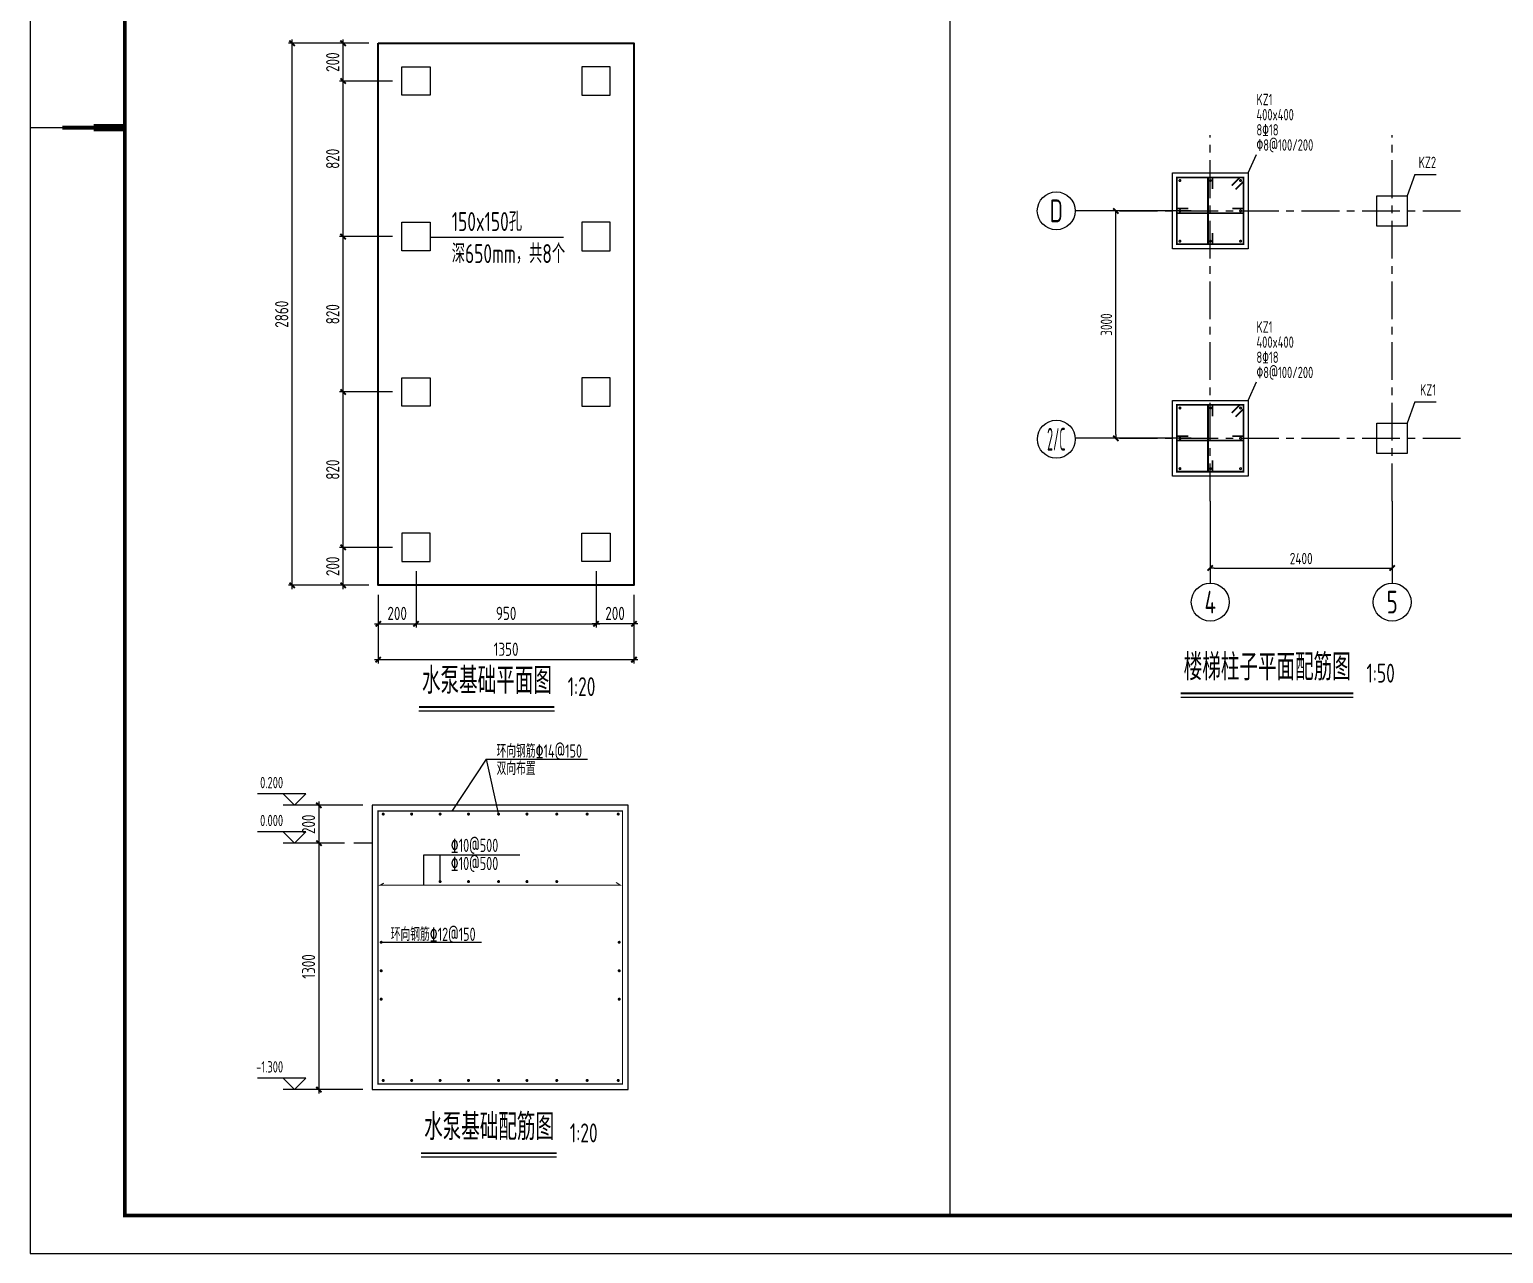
# Model space of a CAD drawing. Extents: x 665703 to 1047784, y -160603 to 92239.
# Drawn here: x 765020 to 803922, y -160586 to -128295 of the extents above; entities that cross this region are included whole.
import ezdxf
from ezdxf.enums import TextEntityAlignment as Align

# ---------------------------------------------------------------- set-up
doc = ezdxf.new("R2010")
doc.units = 0
doc.header["$LTSCALE"] = 800
doc.linetypes.add('CENTER', pattern=[2, 1.25, -0.25, 0.25, -0.25])
doc.layers.get('0').update_dxf_attribs({"linetype": 'CONTINUOUS'})
doc.layers.get('Defpoints').update_dxf_attribs({"linetype": 'CONTINUOUS'})
for name, color, linetype in [('AXIS', 4, 'CENTER'), ('DIM', 2, 'CONTINUOUS'), ('HATCH', 254, 'CONTINUOUS'), ('NUM', 7, 'CONTINUOUS'), ('REIN', 1, 'CONTINUOUS'), ('TEXT', 7, 'CONTINUOUS'), ('THIN', 7, 'CONTINUOUS'), ('TK', 7, 'CONTINUOUS'), ('柱', 2, 'CONTINUOUS'), ('水平钢筋', 7, 'CONTINUOUS'), ('粗线', 1, 'CONTINUOUS'), ('细线', 7, 'CONTINUOUS')]:
    doc.layers.add(name, color=color, linetype=linetype)
doc.layers.add('实体线', color=3, linetype='CONTINUOUS', lineweight=35)
doc.styles.add('TSSD_Axis', font='tssdeng.shx', dxfattribs={"width": 0.7, "bigfont": 'tssdchn.shx'})
doc.styles.add('TSSD_Dimension', font='Tssdeng.shx', dxfattribs={"width": 0.75, "bigfont": 'hztxt.shx'})
doc.styles.add('TSSD_Label', font='Tssdeng.shx', dxfattribs={"width": 0.7, "bigfont": 'hztxt.shx'})
doc.styles.add('TSSD_Norm', font='Tssdeng.shx', dxfattribs={"bigfont": 'hztxt.shx'})
doc.dimstyles.new('TSSD_20_100', dxfattribs={"dimtxt": 350, "dimasz": 100, "dimexe": 100, "dimexo": 250, "dimgap": 100, "dimtad": 1, "dimdec": 0, "dimlfac": 0.2, "dimzin": 0, "dimdsep": 46, "dimtxsty": 'TSSD_Dimension', "dimblk": 'ARCHTICK', "dimcen": 0, "dimdle": 100, "dimclrt": 7, "dimadec": 0, "dimazin": 0, "dimtfac": 1, "dimtdec": 0, "dimtix": 1, "dimtmove": 2, "dimatfit": 3, "dimldrblk": 'ARCHTICK', "dimfxl": 0, "dimtolj": 1, "dimtzin": 0, "dimarcsym": 0})
doc.dimstyles.new('TSSD_50_100', dxfattribs={"dimtxt": 300, "dimasz": 100, "dimexe": 100, "dimexo": 100, "dimgap": 100, "dimtad": 1, "dimdec": 0, "dimlfac": 0.5, "dimzin": 0, "dimdsep": 46, "dimtxsty": 'TSSD_Dimension', "dimblk": '_tsdbk', "dimcen": 0, "dimdle": 100, "dimclrt": 7, "dimadec": 0, "dimazin": 0, "dimtfac": 1, "dimtdec": 0, "dimtix": 1, "dimtmove": 2, "dimatfit": 3, "dimldrblk": '_tsdbk', "dimfxl": 0, "dimtolj": 1, "dimtzin": 0, "dimarcsym": 0})

# ---------------------------------------------------------------- blocks, each defined once
blk = doc.blocks.new('ts_axno')
at = {"color": 0, "linetype": 'ByBlock', "lineweight": -2}
blk.add_circle((0, 0), 0.5, dxfattribs=at)
at = {"color": 0, "linetype": 'ByBlock', "lineweight": -2, "style": 'TSSD_Axis', "width": 0.7}
blk.add_attdef('A', text='', height=0.6, dxfattribs=at).set_placement((0, 0), align=Align.MIDDLE_CENTER)
blk = doc.blocks.new('_tsdbk')
blk.add_line((-1, 0), (0, 0))
blk.add_lwpolyline([(-0.7, -0.7, 0.5, 0.5, 0), (0.7, 0.7, 0.5, 0.5, 0)], format="xyseb")
blk = doc.blocks.new('*D636')
at = {"layer": 'Defpoints', "color": 0, "transparency": 16777216}
for p in [(775195, -133080), (777287, -133080), (777287, -139080)]:
    blk.add_point(p, dxfattribs=at)
at = {"layer": 'DIM', "color": 0, "lineweight": -2, "transparency": 16777216}
for p, q in [((777187, -133080), (775095, -133080)), ((775195, -138980), (775195, -133180)), ((777187, -139080), (775095, -139080))]:
    blk.add_line(p, q, dxfattribs=at)
at = {"layer": 'DIM', "color": 0, "lineweight": -2, "transparency": 16777216, "xscale": 100, "yscale": 100, "zscale": 100}
for p, rotation in [((775195, -133080), 90), ((775195, -139080), 270)]:
    blk.add_blockref('_tsdbk', p, dxfattribs=dict(at, rotation=rotation))
at = {"layer": 'DIM', "color": 7, "transparency": 16777216, "insert": (774945, -136080), "char_height": 300, "attachment_point": 5, "rotation": 90, "style": 'TSSD_Dimension'}
blk.add_mtext('\\A1;3000', dxfattribs=at)
blk = doc.blocks.new('*D637')
at = {"layer": 'Defpoints', "color": 0, "transparency": 16777216}
for p in [(777687, -140741), (782487, -140741), (782487, -142502)]:
    blk.add_point(p, dxfattribs=at)
at = {"layer": 'DIM', "color": 0, "lineweight": -2, "transparency": 16777216}
for p, q in [((777687, -140841), (777687, -142602)), ((782487, -140841), (782487, -142602)), ((777787, -142502), (782387, -142502))]:
    blk.add_line(p, q, dxfattribs=at)
at = {"layer": 'DIM', "color": 0, "lineweight": -2, "transparency": 16777216, "xscale": 100, "yscale": 100, "zscale": 100, "rotation": 180}
blk.add_blockref('_tsdbk', (777687, -142502), dxfattribs=at)
at = {"layer": 'DIM', "color": 0, "lineweight": -2, "transparency": 16777216, "xscale": 100, "yscale": 100, "zscale": 100}
blk.add_blockref('_tsdbk', (782487, -142502), dxfattribs=at)
at = {"layer": 'DIM', "color": 7, "transparency": 16777216, "insert": (780087, -142252), "char_height": 300, "attachment_point": 5, "style": 'TSSD_Dimension'}
blk.add_mtext('\\A1;2400', dxfattribs=at)
blk = doc.blocks.new('_ArchTick')
at = {"color": 0, "const_width": 0.5}
blk.add_lwpolyline([(-0.71, -0.71), (0.71, 0.71)], dxfattribs=at)
blk = doc.blocks.new('*D986')
at = {"layer": 'Defpoints', "color": 0, "transparency": 16777216}
for p in [(263429, -250048), (264980, -250048), (264355, -251048)]:
    blk.add_point(p, dxfattribs=at)
at = {"layer": 'DIM', "color": 0, "lineweight": -2, "transparency": 16777216}
for p, q in [((264730, -250048), (263329, -250048)), ((263429, -251148), (263429, -249948)), ((264105, -251048), (263329, -251048))]:
    blk.add_line(p, q, dxfattribs=at)
at = {"layer": 'DIM', "color": 0, "lineweight": -2, "transparency": 16777216, "xscale": 100, "yscale": 100, "zscale": 100}
for p, rotation in [((263429, -250048), 90), ((263429, -251048), 270)]:
    blk.add_blockref('_ArchTick', p, dxfattribs=dict(at, rotation=rotation))
at = {"layer": 'DIM', "color": 7, "transparency": 16777216, "insert": (263154, -250548), "char_height": 350, "attachment_point": 5, "rotation": 90, "style": 'TSSD_Dimension'}
blk.add_mtext('\\A1;200', dxfattribs=at)
blk = doc.blocks.new('*D987')
at = {"layer": 'Defpoints', "color": 0, "transparency": 16777216}
for p in [(263429, -245948), (264980, -245948), (264980, -250048)]:
    blk.add_point(p, dxfattribs=at)
at = {"layer": 'DIM', "color": 0, "lineweight": -2, "transparency": 16777216}
for p, q in [((263429, -250148), (263429, -245848)), ((264730, -245948), (263329, -245948)), ((264730, -250048), (263329, -250048))]:
    blk.add_line(p, q, dxfattribs=at)
at = {"layer": 'DIM', "color": 0, "lineweight": -2, "transparency": 16777216, "xscale": 100, "yscale": 100, "zscale": 100}
for p, rotation in [((263429, -245948), 90), ((263429, -250048), 270)]:
    blk.add_blockref('_ArchTick', p, dxfattribs=dict(at, rotation=rotation))
at = {"layer": 'DIM', "color": 7, "transparency": 16777216, "insert": (263154, -247998), "char_height": 350, "attachment_point": 5, "rotation": 90, "style": 'TSSD_Dimension'}
blk.add_mtext('\\A1;820', dxfattribs=at)
blk = doc.blocks.new('*D988')
at = {"layer": 'Defpoints', "color": 0, "transparency": 16777216}
for p in [(263429, -241848), (264980, -241848), (264980, -245948)]:
    blk.add_point(p, dxfattribs=at)
at = {"layer": 'DIM', "color": 0, "lineweight": -2, "transparency": 16777216}
for p, q in [((264730, -241848), (263329, -241848)), ((263429, -246048), (263429, -241748)), ((264730, -245948), (263329, -245948))]:
    blk.add_line(p, q, dxfattribs=at)
at = {"layer": 'DIM', "color": 0, "lineweight": -2, "transparency": 16777216, "xscale": 100, "yscale": 100, "zscale": 100}
for p, rotation in [((263429, -241848), 90), ((263429, -245948), 270)]:
    blk.add_blockref('_ArchTick', p, dxfattribs=dict(at, rotation=rotation))
at = {"layer": 'DIM', "color": 7, "transparency": 16777216, "insert": (263154, -243898), "char_height": 350, "attachment_point": 5, "rotation": 90, "style": 'TSSD_Dimension'}
blk.add_mtext('\\A1;820', dxfattribs=at)
blk = doc.blocks.new('*D989')
at = {"layer": 'Defpoints', "color": 0, "transparency": 16777216}
for p in [(263429, -237748), (264980, -237748), (264980, -241848)]:
    blk.add_point(p, dxfattribs=at)
at = {"layer": 'DIM', "color": 0, "lineweight": -2, "transparency": 16777216}
for p, q in [((263429, -241948), (263429, -237648)), ((264730, -237748), (263329, -237748)), ((264730, -241848), (263329, -241848))]:
    blk.add_line(p, q, dxfattribs=at)
at = {"layer": 'DIM', "color": 0, "lineweight": -2, "transparency": 16777216, "xscale": 100, "yscale": 100, "zscale": 100}
for p, rotation in [((263429, -237748), 90), ((263429, -241848), 270)]:
    blk.add_blockref('_ArchTick', p, dxfattribs=dict(at, rotation=rotation))
at = {"layer": 'DIM', "color": 7, "transparency": 16777216, "insert": (263154, -239798), "char_height": 350, "attachment_point": 5, "rotation": 90, "style": 'TSSD_Dimension'}
blk.add_mtext('\\A1;820', dxfattribs=at)
blk = doc.blocks.new('*D990')
at = {"layer": 'Defpoints', "color": 0, "transparency": 16777216}
for p in [(263429, -236748), (264355, -236748), (264980, -237748)]:
    blk.add_point(p, dxfattribs=at)
at = {"layer": 'DIM', "color": 0, "lineweight": -2, "transparency": 16777216}
for p, q in [((264105, -236748), (263329, -236748)), ((263429, -237848), (263429, -236648)), ((264730, -237748), (263329, -237748))]:
    blk.add_line(p, q, dxfattribs=at)
at = {"layer": 'DIM', "color": 0, "lineweight": -2, "transparency": 16777216, "xscale": 100, "yscale": 100, "zscale": 100}
for p, rotation in [((263429, -236748), 90), ((263429, -237748), 270)]:
    blk.add_blockref('_ArchTick', p, dxfattribs=dict(at, rotation=rotation))
at = {"layer": 'DIM', "color": 7, "transparency": 16777216, "insert": (263154, -237248), "char_height": 350, "attachment_point": 5, "rotation": 90, "style": 'TSSD_Dimension'}
blk.add_mtext('\\A1;200', dxfattribs=at)
blk = doc.blocks.new('*D991')
at = {"layer": 'Defpoints', "color": 0, "transparency": 16777216}
for p in [(265355, -250423), (264355, -251048), (265355, -252066)]:
    blk.add_point(p, dxfattribs=at)
at = {"layer": 'DIM', "color": 0, "lineweight": -2, "transparency": 16777216}
for p, q in [((265355, -250673), (265355, -252166)), ((264355, -251298), (264355, -252166)), ((264255, -252066), (265455, -252066))]:
    blk.add_line(p, q, dxfattribs=at)
at = {"layer": 'DIM', "color": 0, "lineweight": -2, "transparency": 16777216, "xscale": 100, "yscale": 100, "zscale": 100, "rotation": 180}
blk.add_blockref('_ArchTick', (264355, -252066), dxfattribs=at)
at = {"layer": 'DIM', "color": 0, "lineweight": -2, "transparency": 16777216, "xscale": 100, "yscale": 100, "zscale": 100}
blk.add_blockref('_ArchTick', (265355, -252066), dxfattribs=at)
at = {"layer": 'DIM', "color": 7, "transparency": 16777216, "insert": (264855, -251791), "char_height": 350, "attachment_point": 5, "style": 'TSSD_Dimension'}
blk.add_mtext('\\A1;200', dxfattribs=at)
blk = doc.blocks.new('*D992')
at = {"layer": 'Defpoints', "color": 0, "transparency": 16777216}
for p in [(265355, -250423), (270105, -250423), (270105, -252066)]:
    blk.add_point(p, dxfattribs=at)
at = {"layer": 'DIM', "color": 0, "lineweight": -2, "transparency": 16777216}
for p, q in [((265355, -250673), (265355, -252166)), ((270105, -250673), (270105, -252166)), ((265255, -252066), (270205, -252066))]:
    blk.add_line(p, q, dxfattribs=at)
at = {"layer": 'DIM', "color": 0, "lineweight": -2, "transparency": 16777216, "xscale": 100, "yscale": 100, "zscale": 100, "rotation": 180}
blk.add_blockref('_ArchTick', (265355, -252066), dxfattribs=at)
at = {"layer": 'DIM', "color": 0, "lineweight": -2, "transparency": 16777216, "xscale": 100, "yscale": 100, "zscale": 100}
blk.add_blockref('_ArchTick', (270105, -252066), dxfattribs=at)
at = {"layer": 'DIM', "color": 7, "transparency": 16777216, "insert": (267730, -251791), "char_height": 350, "attachment_point": 5, "style": 'TSSD_Dimension'}
blk.add_mtext('\\A1;950', dxfattribs=at)
blk = doc.blocks.new('*D993')
at = {"layer": 'Defpoints', "color": 0, "transparency": 16777216}
for p in [(270105, -250423), (271105, -251048), (270105, -252066)]:
    blk.add_point(p, dxfattribs=at)
at = {"layer": 'DIM', "color": 0, "lineweight": -2, "transparency": 16777216}
for p, q in [((270105, -250673), (270105, -252166)), ((271105, -251298), (271105, -252166)), ((271205, -252066), (270005, -252066))]:
    blk.add_line(p, q, dxfattribs=at)
at = {"layer": 'DIM', "color": 0, "lineweight": -2, "transparency": 16777216, "xscale": 100, "yscale": 100, "zscale": 100, "rotation": 180}
blk.add_blockref('_ArchTick', (270105, -252066), dxfattribs=at)
at = {"layer": 'DIM', "color": 0, "lineweight": -2, "transparency": 16777216, "xscale": 100, "yscale": 100, "zscale": 100}
blk.add_blockref('_ArchTick', (271105, -252066), dxfattribs=at)
at = {"layer": 'DIM', "color": 7, "transparency": 16777216, "insert": (270605, -251791), "char_height": 350, "attachment_point": 5, "style": 'TSSD_Dimension'}
blk.add_mtext('\\A1;200', dxfattribs=at)
blk = doc.blocks.new('*D994')
at = {"layer": 'Defpoints', "color": 0, "transparency": 16777216}
for p in [(262083, -236748), (264355, -236748), (264355, -251048)]:
    blk.add_point(p, dxfattribs=at)
at = {"layer": 'DIM', "color": 0, "lineweight": -2, "transparency": 16777216}
for p, q in [((264105, -236748), (261983, -236748)), ((262083, -251148), (262083, -236648)), ((264105, -251048), (261983, -251048))]:
    blk.add_line(p, q, dxfattribs=at)
at = {"layer": 'DIM', "color": 0, "lineweight": -2, "transparency": 16777216, "xscale": 100, "yscale": 100, "zscale": 100}
for p, rotation in [((262083, -236748), 90), ((262083, -251048), 270)]:
    blk.add_blockref('_ArchTick', p, dxfattribs=dict(at, rotation=rotation))
at = {"layer": 'DIM', "color": 7, "transparency": 16777216, "insert": (261808, -243898), "char_height": 350, "attachment_point": 5, "rotation": 90, "style": 'TSSD_Dimension'}
blk.add_mtext('\\A1;2860', dxfattribs=at)
blk = doc.blocks.new('*D995')
at = {"layer": 'Defpoints', "color": 0, "transparency": 16777216}
for p in [(264355, -251048), (271105, -251048), (271105, -253011)]:
    blk.add_point(p, dxfattribs=at)
at = {"layer": 'DIM', "color": 0, "lineweight": -2, "transparency": 16777216}
for p, q in [((264355, -251298), (264355, -253111)), ((271105, -251298), (271105, -253111)), ((264255, -253011), (271205, -253011))]:
    blk.add_line(p, q, dxfattribs=at)
at = {"layer": 'DIM', "color": 0, "lineweight": -2, "transparency": 16777216, "xscale": 100, "yscale": 100, "zscale": 100, "rotation": 180}
blk.add_blockref('_ArchTick', (264355, -253011), dxfattribs=at)
at = {"layer": 'DIM', "color": 0, "lineweight": -2, "transparency": 16777216, "xscale": 100, "yscale": 100, "zscale": 100}
blk.add_blockref('_ArchTick', (271105, -253011), dxfattribs=at)
at = {"layer": 'DIM', "color": 7, "transparency": 16777216, "insert": (267730, -252736), "char_height": 350, "attachment_point": 5, "style": 'TSSD_Dimension'}
blk.add_mtext('\\A1;1350', dxfattribs=at)
blk = doc.blocks.new('*D996')
at = {"layer": 'Defpoints', "color": 0, "transparency": 16777216}
for p in [(281351, -238536), (279943, -239536), (280865, -239536)]:
    blk.add_point(p, dxfattribs=at)
at = {"layer": 'DIM', "color": 0, "lineweight": -2, "transparency": 16777216}
for p, q in [((279943, -238436), (279943, -239636)), ((281101, -238536), (279843, -238536)), ((280615, -239536), (279843, -239536))]:
    blk.add_line(p, q, dxfattribs=at)
at = {"layer": 'DIM', "color": 0, "lineweight": -2, "transparency": 16777216, "xscale": 100, "yscale": 100, "zscale": 100}
for p, rotation in [((279943, -238536), 90), ((279943, -239536), 270)]:
    blk.add_blockref('_ArchTick', p, dxfattribs=dict(at, rotation=rotation))
at = {"layer": 'DIM', "color": 7, "transparency": 16777216, "insert": (279668, -239036), "char_height": 350, "attachment_point": 5, "rotation": 90, "style": 'TSSD_Dimension'}
blk.add_mtext('\\A1;200', dxfattribs=at)
blk = doc.blocks.new('*D997')
at = {"layer": 'Defpoints', "color": 0, "transparency": 16777216}
for p in [(280865, -239536), (279943, -246036), (281351, -246036)]:
    blk.add_point(p, dxfattribs=at)
at = {"layer": 'DIM', "color": 0, "lineweight": -2, "transparency": 16777216}
for p, q in [((280615, -239536), (279843, -239536)), ((279943, -239436), (279943, -246136)), ((281101, -246036), (279843, -246036))]:
    blk.add_line(p, q, dxfattribs=at)
at = {"layer": 'DIM', "color": 0, "lineweight": -2, "transparency": 16777216, "xscale": 100, "yscale": 100, "zscale": 100}
for p, rotation in [((279943, -239536), 90), ((279943, -246036), 270)]:
    blk.add_blockref('_ArchTick', p, dxfattribs=dict(at, rotation=rotation))
at = {"layer": 'DIM', "color": 7, "transparency": 16777216, "insert": (279668, -242786), "char_height": 350, "attachment_point": 5, "rotation": 90, "style": 'TSSD_Dimension'}
blk.add_mtext('\\A1;1300', dxfattribs=at)
blk = doc.blocks.new('MI')
at = {"layer": 'TK'}
for points, const_width in [([(0, 29700), (2500, 29700)], 35), ([(2500, 29700), (850, 29700)], 100), ([(2500, 29700), (1675, 29700)], 200)]:
    blk.add_lwpolyline(points, dxfattribs=dict(at, const_width=const_width))

msp = doc.modelspace()

# ---------------------------------------------------------------- linework, layer by layer
at = {"layer": 'AXIS'}
for p, q in [((796182.8, -140740.9), (796182.8, -131080.1)), ((800982.8, -140740.9), (800982.8, -131080.1)), ((793789.7, -133080.1), (802982.8, -133080.1)), ((793789.7, -139080.1), (802982.8, -139080.1))]:
    msp.add_line(p, q, dxfattribs=at)
at = {"layer": 'HATCH'}
for p, q in [((777075.3, -147541.5), (776167, -148912.1)), ((777075.3, -147541.5), (777399.7, -149013.2)), ((774067.9, -149762.1), (773581, -149762.1))]:
    msp.add_line(p, q, dxfattribs=at)
for points in [[(774848.5, -129281.7), (775598.5, -129281.7), (775598.5, -130031.7), (774848.5, -130031.7)], [(780348.5, -129281.7), (779598.5, -129281.7), (779598.5, -130031.7), (780348.5, -130031.7)], [(774848.5, -133381.7), (775598.5, -133381.7), (775598.5, -134131.7), (774848.5, -134131.7)], [(780348.5, -133381.7), (779598.5, -133381.7), (779598.5, -134131.7), (780348.5, -134131.7)], [(774848.5, -137481.7), (775598.5, -137481.7), (775598.5, -138231.7), (774848.5, -138231.7)], [(780348.5, -137481.7), (779598.5, -137481.7), (779598.5, -138231.7), (780348.5, -138231.7)], [(774848.5, -142331.7), (775598.5, -142331.7), (775598.5, -141581.7), (774848.5, -141581.7)], [(780348.5, -142331.7), (779598.5, -142331.7), (779598.5, -141581.7), (780348.5, -141581.7)]]:
    msp.add_lwpolyline(points, close=True, dxfattribs=at)
at = {"layer": 'NUM'}
for p, q in [((793789.7, -133080.1), (792618.3, -133080.1)), ((794440.8, -139080.1), (792619.5, -139080.1)), ((796182.8, -140740.9), (796182.8, -142901.6)), ((800982.8, -140740.9), (800982.8, -142901.6))]:
    msp.add_line(p, q, dxfattribs=at)
for points in [[(795401.5, -145810, 50, 50, 0), (799955.2, -145810, 50, 50, 0)], [(775298.1, -146166.2, 50, 50, 0), (778873.4, -146166.2, 50, 50, 0)], [(775356, -157938.4, 50, 50, 0), (778931.3, -157938.4, 50, 50, 0)]]:
    msp.add_lwpolyline(points, format="xyseb", dxfattribs=at)
for points in [[(775298.1, -146266.2), (778873.4, -146266.2)], [(795401.5, -145910), (799955.2, -145910)], [(775356, -158038.4), (778931.3, -158038.4)]]:
    msp.add_lwpolyline(points, dxfattribs=at)
at = {"layer": 'REIN', "const_width": 45}
for points in [[(795302.8, -133960.1), (797062.8, -133960.1), (797062.8, -132200.1), (795302.8, -132200.1), (795302.8, -133960.1)], [(796122.8, -133960.1), (796122.8, -132200.1)], [(796242.8, -132200.1), (796242.8, -132500.1)], [(796750.6, -132412.2), (796962.8, -132200.1)], [(796850.5, -132512.2), (797062.7, -132300.1)], [(795302.8, -133020.1), (795602.8, -133020.1)], [(797062.8, -133020.1), (796762.8, -133020.1)], [(795302.8, -133140.1), (797062.8, -133140.1)], [(796242.8, -133960.1), (796242.8, -133660.1)], [(795302.8, -139960.1), (797062.8, -139960.1), (797062.8, -138200.1), (795302.8, -138200.1), (795302.8, -139960.1)], [(796122.8, -139960.1), (796122.8, -138200.1)], [(796242.8, -138200.1), (796242.8, -138500.1)], [(796750.6, -138412.2), (796962.8, -138200.1)], [(796850.5, -138512.2), (797062.7, -138300.1)], [(795302.8, -139020.1), (795602.8, -139020.1)], [(795302.8, -139140.1), (797062.8, -139140.1)], [(797062.8, -139020.1), (796762.8, -139020.1)], [(796242.8, -139960.1), (796242.8, -139660.1)]]:
    msp.add_lwpolyline(points, dxfattribs=at)
for points in [[(795399.8, -132280.8, 1), (795364.8, -132280.8, 1), (795399.8, -132280.8, 1)], [(796199.8, -132280.8, 1), (796164.8, -132280.8, 1), (796199.8, -132280.8, 1)], [(796999.8, -132280.8, 1), (796964.8, -132280.8, 1), (796999.8, -132280.8, 1)], [(795399.8, -133080.8, 1), (795364.8, -133080.8, 1), (795399.8, -133080.8, 1)], [(796999.8, -133080.8, 1), (796964.8, -133080.8, 1), (796999.8, -133080.8, 1)], [(795399.8, -133880.8, 1), (795364.8, -133880.8, 1), (795399.8, -133880.8, 1)], [(796199.8, -133880.8, 1), (796164.8, -133880.8, 1), (796199.8, -133880.8, 1)], [(796999.8, -133880.8, 1), (796964.8, -133880.8, 1), (796999.8, -133880.8, 1)], [(795399.8, -138280.8, 1), (795364.8, -138280.8, 1), (795399.8, -138280.8, 1)], [(796199.8, -138280.8, 1), (796164.8, -138280.8, 1), (796199.8, -138280.8, 1)], [(796999.8, -138280.8, 1), (796964.8, -138280.8, 1), (796999.8, -138280.8, 1)], [(795399.8, -139080.8, 1), (795364.8, -139080.8, 1), (795399.8, -139080.8, 1)], [(796999.8, -139080.8, 1), (796964.8, -139080.8, 1), (796999.8, -139080.8, 1)], [(795399.8, -139880.8, 1), (795364.8, -139880.8, 1), (795399.8, -139880.8, 1)], [(796199.8, -139880.8, 1), (796164.8, -139880.8, 1), (796199.8, -139880.8, 1)], [(796999.8, -139880.8, 1), (796964.8, -139880.8, 1), (796999.8, -139880.8, 1)]]:
    msp.add_lwpolyline(points, format="xyb", dxfattribs=at)
at = {"layer": 'REIN'}
for points in [[(774375.9, -148993.2, 40, 40, 1), (774335.9, -148993.2, 40, 40, 1)], [(775125.9, -148993.2, 40, 40, 1), (775085.9, -148993.2, 40, 40, 1)], [(775875.9, -148993.2, 40, 40, 1), (775835.9, -148993.2, 40, 40, 1)], [(776625.9, -148993.2, 40, 40, 1), (776585.9, -148993.2, 40, 40, 1)], [(777419.7, -148993.2, 40, 40, 1), (777379.7, -148993.2, 40, 40, 1)], [(778169.7, -148993.2, 40, 40, 1), (778129.7, -148993.2, 40, 40, 1)], [(778954.7, -148993.2, 40, 40, 1), (778914.7, -148993.2, 40, 40, 1)], [(779757.1, -148993.2, 40, 40, 1), (779717.1, -148993.2, 40, 40, 1)], [(780579.3, -148993.2, 40, 40, 1), (780539.3, -148993.2, 40, 40, 1)], [(775875.9, -150774, 40, 40, 1), (775835.9, -150774, 40, 40, 1)], [(776625.9, -150774, 40, 40, 1), (776585.9, -150774, 40, 40, 1)], [(777419.7, -150774, 40, 40, 1), (777379.7, -150774, 40, 40, 1)], [(778169.7, -150774, 40, 40, 1), (778129.7, -150774, 40, 40, 1)], [(778954.7, -150774, 40, 40, 1), (778914.7, -150774, 40, 40, 1)], [(774282, -152376, 40, 40, -1), (774322, -152376, 40, 40, -1)], [(780603.8, -152376, 40, 40, 1), (780563.8, -152376, 40, 40, 1)], [(774282, -153126, 40, 40, -1), (774322, -153126, 40, 40, -1)], [(780603.8, -153126, 40, 40, 1), (780563.8, -153126, 40, 40, 1)], [(774282, -153876, 40, 40, -1), (774322, -153876, 40, 40, -1)], [(780603.8, -153876, 40, 40, 1), (780563.8, -153876, 40, 40, 1)], [(774375.9, -156020.2, 40, 40, 1), (774335.9, -156020.2, 40, 40, 1)], [(775125.9, -156020.2, 40, 40, 1), (775085.9, -156020.2, 40, 40, 1)], [(775875.9, -156020.2, 40, 40, 1), (775835.9, -156020.2, 40, 40, 1)], [(776625.9, -156020.2, 40, 40, 1), (776585.9, -156020.2, 40, 40, 1)], [(777419.7, -156020.2, 40, 40, 1), (777379.7, -156020.2, 40, 40, 1)], [(778169.7, -156020.2, 40, 40, 1), (778129.7, -156020.2, 40, 40, 1)], [(778954.7, -156020.2, 40, 40, 1), (778914.7, -156020.2, 40, 40, 1)], [(779757.1, -156020.2, 40, 40, 1), (779717.1, -156020.2, 40, 40, 1)], [(780579.3, -156020.2, 40, 40, 1), (780539.3, -156020.2, 40, 40, 1)]]:
    msp.add_lwpolyline(points, format="xyseb", close=True, dxfattribs=at)
at = {"layer": 'TEXT'}
for p, q in [((797182.8, -132080.1), (797401.5, -131592.6)), ((801579.6, -132117.1), (801382.8, -132680.1)), ((801579.6, -132117.1), (802142.9, -132117.1)), ((797182.8, -138080.1), (797401.5, -137592.6)), ((801579.6, -138117.1), (801382.8, -138680.1)), ((801579.6, -138117.1), (802142.9, -138117.1))]:
    msp.add_line(p, q, dxfattribs=at)
at = {"layer": 'THIN'}
for p, q in [((771713.9, -148462.1), (771035.4, -148462.1)), ((772013.9, -148762.1), (771713.9, -148462.1)), ((772313.9, -148462.1), (771713.9, -148462.1)), ((772013.9, -148762.1), (772313.9, -148462.1)), ((772559.3, -148762.1), (771713.9, -148762.1)), ((772013.9, -148762.1), (772013.9, -148762.1)), ((771713.9, -149462.1), (771035.4, -149462.1)), ((772013.9, -149762.1), (771713.9, -149462.1)), ((772313.9, -149462.1), (771713.9, -149462.1)), ((772559.3, -149762.1), (771713.9, -149762.1)), ((772013.9, -149762.1), (772313.9, -149462.1)), ((772013.9, -149762.1), (772013.9, -149762.1)), ((771713.9, -155962.1), (771035.4, -155962.1)), ((772013.9, -156262.1), (771713.9, -155962.1)), ((772313.9, -155962.1), (771713.9, -155962.1)), ((772013.9, -156262.1), (772313.9, -155962.1)), ((772559.3, -156262.1), (771713.9, -156262.1)), ((772013.9, -156262.1), (772013.9, -156262.1))]:
    msp.add_line(p, q, dxfattribs=at)
at = {"layer": 'TK', "color": 2}
msp.add_lwpolyline([(849137.2, -101185.5), (765037.2, -101185.5), (765037.2, -160585.5), (849137.2, -160585.5)], close=True, dxfattribs=at)
at = {"layer": 'TK', "color": 2, "const_width": 100}
msp.add_lwpolyline([(767537.2, -102185.5), (848137.2, -102185.5), (848137.2, -159585.5), (767537.2, -159585.5)], close=True, dxfattribs=at)
at = {"layer": '实体线'}
msp.add_lwpolyline([(774223.5, -128656.7), (780973.5, -128656.7), (780973.5, -142956.7), (774223.5, -142956.7)], close=True, dxfattribs=at)
at = {"layer": '柱'}
for p, q in [((789313.1, -102185.5), (789313.1, -159585.5)), ((775429.9, -150866.9), (775429.9, -150070)), ((775429.9, -150070), (777958.4, -150070)), ((775855.9, -150754), (775855.9, -150070))]:
    msp.add_line(p, q, dxfattribs=at)
at = {"layer": '水平钢筋'}
for p, q in [((775598.5, -133775), (779112, -133775)), ((777075.3, -147541.5), (779746, -147541.5)), ((774282, -152376), (776952.7, -152376))]:
    msp.add_line(p, q, dxfattribs=at)
at = {"layer": '粗线', "const_width": 30}
msp.add_lwpolyline([(774217.9, -156112.1), (780667.9, -156112.1), (780667.9, -148912.1), (774217.9, -148912.1)], close=True, dxfattribs=at)
msp.add_lwpolyline([(774372.8, -150813.9), (774280.4, -150866.9), (780608.9, -150866.9), (780500.8, -150794.5)], dxfattribs=at)
at = {"layer": '细线'}
for points in [[(795182.8, -132080.1), (797182.8, -132080.1), (797182.8, -134080.1), (795182.8, -134080.1)], [(800582.8, -132680.1), (801382.8, -132680.1), (801382.8, -133480.1), (800582.8, -133480.1)], [(795182.8, -138080.1), (797182.8, -138080.1), (797182.8, -140080.1), (795182.8, -140080.1)], [(800582.8, -138680.1), (801382.8, -138680.1), (801382.8, -139480.1), (800582.8, -139480.1)], [(774067.9, -156262.1), (780817.9, -156262.1), (780817.9, -148762.1), (774067.9, -148762.1)]]:
    msp.add_lwpolyline(points, close=True, dxfattribs=at)

# ---------------------------------------------------------------- block references
at = {"layer": 'NUM'}
ref = msp.add_blockref('ts_axno', (792118.3, -133080.1), dxfattribs=dict(at, xscale=1000, yscale=1000, zscale=1000))
ref.add_attrib('D', 'D', dxfattribs={"height": 600, "style": 'TSSD_Axis', "width": 0.7}).set_placement((792118.3, -133080.1), align=Align.MIDDLE_CENTER)
ref = msp.add_blockref('ts_axno', (792119.5, -139104.2), dxfattribs=dict(at, xscale=1000, yscale=1000, zscale=1000))
ref.add_attrib('1/A', '2/C', dxfattribs={"height": 600, "style": 'TSSD_Axis', "width": 0.4}).set_placement((792119.5, -139104.2), align=Align.MIDDLE_CENTER)
ref = msp.add_blockref('ts_axno', (796182.8, -143401.6), dxfattribs=dict(at, xscale=1000, yscale=1000, zscale=1000))
ref.add_attrib('4', '4', dxfattribs={"height": 600, "style": 'TSSD_Axis', "width": 0.7}).set_placement((796182.8, -143401.6), align=Align.MIDDLE_CENTER)
ref = msp.add_blockref('ts_axno', (800982.8, -143401.6), dxfattribs=dict(at, xscale=1000, yscale=1000, zscale=1000))
ref.add_attrib('5', '5', dxfattribs={"height": 600, "style": 'TSSD_Axis', "width": 0.7}).set_placement((800982.8, -143401.6), align=Align.MIDDLE_CENTER)
at = {"layer": 'TK', "color": 2}
msp.add_blockref('MI', (765037.2, -160585.5), dxfattribs=at)

# ---------------------------------------------------------------- texts
at = {"layer": 'NUM', "style": 'TSSD_Norm', "width": 0.7}
for s, height, p in [('楼梯柱子平面配筋图', 700, (795480.8, -145675.5)), ('水泵基础平面图', 700, (775377.4, -146031.7)), ('1:50', 500, (800305.2, -145675.5)), ('1:20', 500, (779223.4, -146031.7)), ('水泵基础配筋图', 700, (775435.3, -157804)), ('1:20', 500, (779281.3, -157804))]:
    msp.add_text(s, height=height, dxfattribs=at).set_placement(p, align=Align.BOTTOM_LEFT)
at = {"layer": 'TEXT', "width": 0.7}
for s, height, style, p in [('KZ1', 300, 'TSSD_Label', (797401.5, -130292.6)), ('400x400', 300, 'TSSD_Label', (797401.5, -130692.6)), ('8%%13118', 300, 'TSSD_Label', (797401.5, -131092.6)), ('%%1308@100/200', 300, 'TSSD_Label', (797401.5, -131492.6)), ('150x150孔', 500, 'TSSD_Norm', (776163.9, -133612.3)), ('深650mm，共8个', 500, 'TSSD_Norm', (776163.9, -134457.8)), ('KZ1', 300, 'TSSD_Label', (797401.5, -136292.6)), ('400x400', 300, 'TSSD_Label', (797401.5, -136692.6)), ('8%%13118', 300, 'TSSD_Label', (797401.5, -137092.6)), ('%%1308@100/200', 300, 'TSSD_Label', (797401.5, -137492.6)), ('环向钢筋%%13114@150', 350, 'TSSD_Norm', (777347.3, -147504.5)), ('双向布置', 350, 'TSSD_Norm', (777347.3, -147962.2)), ('%%13110@500', 350, 'TSSD_Norm', (776137.3, -149993.9)), ('%%13110@500', 350, 'TSSD_Norm', (776137.3, -150471.5)), ('环向钢筋%%13112@150', 350, 'TSSD_Norm', (774554, -152339.1))]:
    msp.add_text(s, height=height, dxfattribs=dict(at, style=style)).set_placement(p)
at = {"layer": 'TEXT', "style": 'TSSD_Label', "width": 0.7}
for s, p in [('KZ2', (802142.9, -132042.1)), ('KZ1', (802142.9, -138042.1))]:
    msp.add_text(s, height=300, dxfattribs=at).set_placement(p, align=Align.BOTTOM_RIGHT)
at = {"layer": 'THIN', "style": 'TSSD_Label', "width": 0.7}
for s, p in [('0.200', (771713.9, -148402.1)), ('0.000', (771713.9, -149402.1)), ('-1.300', (771713.9, -155902.1))]:
    msp.add_text(s, height=300, dxfattribs=at).set_placement(p, align=Align.BOTTOM_RIGHT)

# ---------------------------------------------------------------- dimensions: what is measured, and where the dimension line sits
at = {"layer": 'DIM'}
for base, p1, p2, angle, dimstyle, picture, middle, set_off in [((771952.1, -128656.7), (774223.5, -142956.7), (774223.5, -128656.7), 90, 'TSSD_20_100', '*D994', (771677.1, -135806.7), (509868.9, 108091.4)), ((773297.9, -128656.7), (774848.5, -129656.7), (774223.5, -128656.7), 90, 'TSSD_20_100', '*D990', (773022.9, -129156.7), (509868.9, 108091.4)), ((773297.9, -129656.7), (774848.5, -133756.7), (774848.5, -129656.7), 90, 'TSSD_20_100', '*D989', (773022.9, -131706.7), (509868.9, 108091.4)), ((793690.8, -133080.1), (795782.8, -139080.1), (795782.8, -133080.1), 90, 'TSSD_50_100', '*D636', (793440.8, -136080.1), (18495.6, 0)), ((773297.9, -133756.7), (774848.5, -137856.7), (774848.5, -133756.7), 90, 'TSSD_20_100', '*D988', (773022.9, -135806.7), (509868.9, 108091.4)), ((773297.9, -137856.7), (774848.5, -141956.7), (774848.5, -137856.7), 90, 'TSSD_20_100', '*D987', (773022.9, -139906.7), (509868.9, 108091.4)), ((800982.8, -142501.6), (796182.8, -140740.9), (800982.8, -140740.9), 180, 'TSSD_50_100', '*D637', (798582.8, -142251.6), (18495.6, 0)), ((773297.9, -141956.7), (774223.5, -142956.7), (774848.5, -141956.7), 90, 'TSSD_20_100', '*D986', (773022.9, -142456.7), (509868.9, 108091.4)), ((779973.5, -143974.8), (780973.5, -142956.7), (779973.5, -142331.7), 180, 'TSSD_20_100', '*D993', (780473.5, -143699.8), (509868.9, 108091.4)), ((772659.3, -149762.1), (774067.9, -148762.1), (773581, -149762.1), 90, 'TSSD_20_100', '*D996', (772384.3, -149262.1), (492716.4, 89773.7)), ((772659.3, -156262.1), (773581, -149762.1), (774067.9, -156262.1), 90, 'TSSD_20_100', '*D997', (772384.3, -153012.1), (492716.4, 89773.7))]:
    dim = msp.add_linear_dim(base=base, p1=p1, p2=p2, angle=angle, dimstyle=dimstyle, dxfattribs=at)
    dim.commit()
    dim.dimension.update_dxf_attribs({"geometry": picture, "text_midpoint": middle, "insert": set_off})
for base, p1, p2, picture, middle in [((775223.5, -143974.8), (774223.5, -142956.7), (775223.5, -142331.7), '*D991', (774723.5, -143699.8)), ((779973.5, -143974.8), (775223.5, -142331.7), (779973.5, -142331.7), '*D992', (777598.5, -143699.8)), ((780973.5, -144920), (774223.5, -142956.7), (780973.5, -142956.7), '*D995', (777598.5, -144645))]:
    dim = msp.add_linear_dim(base=base, p1=p1, p2=p2, dimstyle='TSSD_20_100', dxfattribs=at)
    dim.commit()
    dim.dimension.update_dxf_attribs({"geometry": picture, "text_midpoint": middle, "insert": (509868.9, 108091.4)})

doc.saveas('drawing.dxf')
